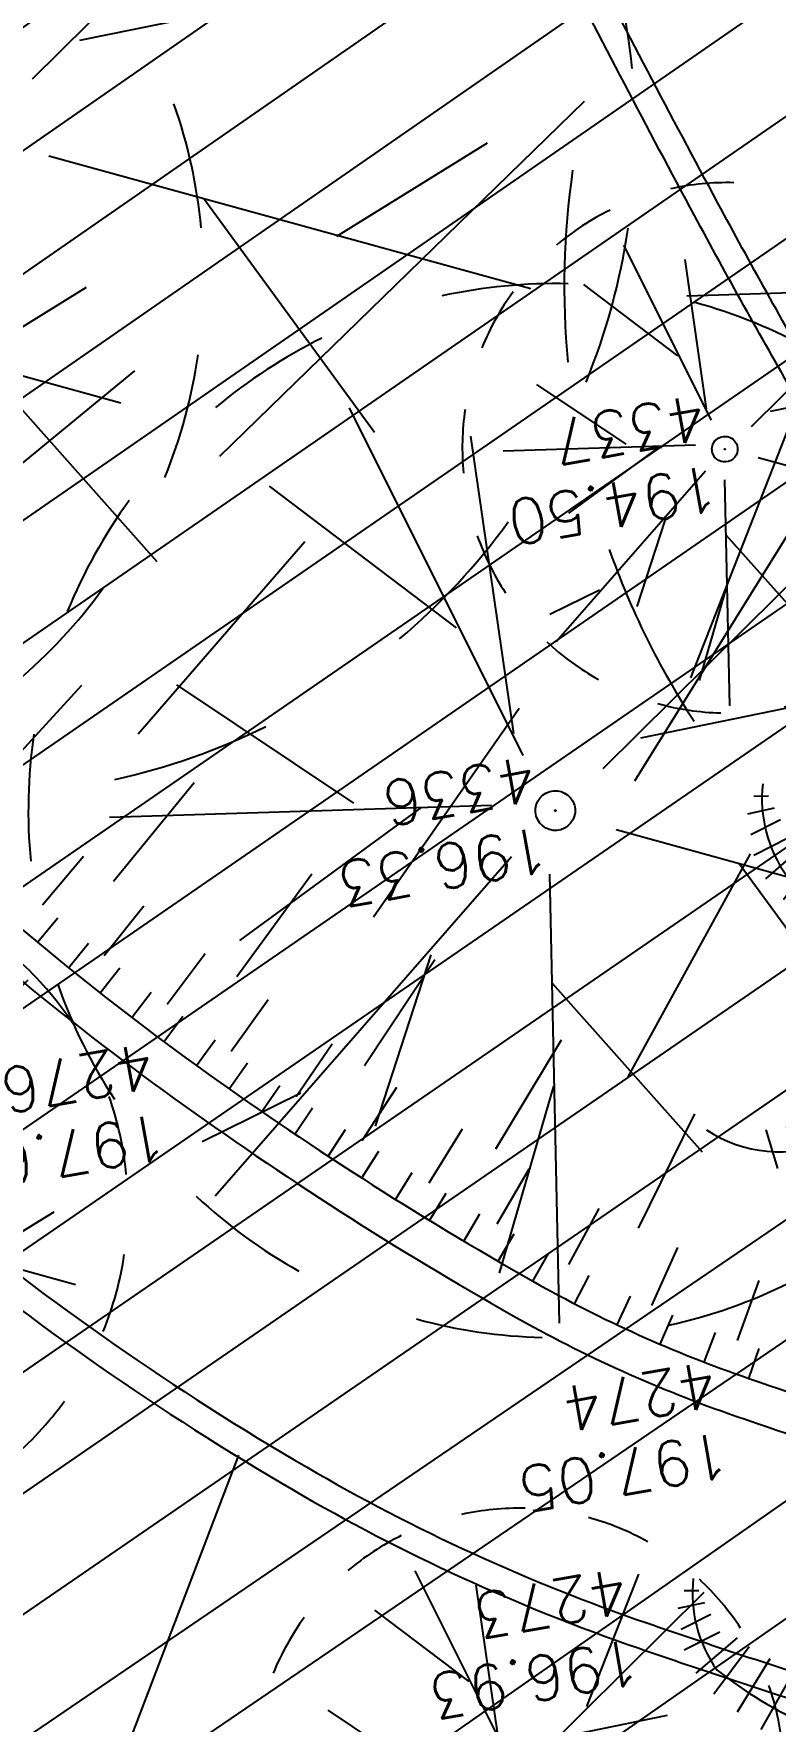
# Model space of a CAD drawing. Extents: x 0 to 613264, y -387505 to 675.
# Drawn here: x 489629 to 495224, y -317232 to -304501 of the extents above; entities that cross this region are included whole.
import ezdxf
from ezdxf.enums import TextEntityAlignment as Align
from ezdxf.lldxf.tags import DXFTag

# ---------------------------------------------------------------- set-up
doc = ezdxf.new("R2010")
doc.units = 0
for name, color, linetype, plot in [('Fond topo - N', 252, 'Continuous', False), ('Fond topo - NCACHE', 252, 'Continuous', False), ('Fond topo - ZCACHE', 252, 'Continuous', False)]:
    doc.layers.add(name, color=color, linetype=linetype, plot=plot)
doc.layers.add('Fond topo - P', color=252, linetype='Continuous', lineweight=50)
doc.layers.add('Fond topo - VOI', color=252, linetype='Continuous', lineweight=25)
for name, color, linetype in [('Fond topo - TAL', 252, 'Continuous'), ('Fond topo - TAL_HAC', 252, 'Continuous'), ('Fond topo - VEG', 252, 'Continuous'), ('Fond topo - Z_500', 252, 'Continuous'), ('prlm-VRD', 2, 'Continuous'), ('SA - EBC', 252, 'Continuous')]:
    doc.layers.add(name, color=color, linetype=linetype)
doc.styles.add('SIMPLEX', font='simplex_.ttf', dxfattribs={"height": 1.25})
tags = doc.linetypes.add('L16', pattern=[0.37500001490116125, 0.300000011920929, -0.07500000298023224]).pattern_tags.tags
tags[6:7] = [DXFTag(74, 4), DXFTag(75, 0), DXFTag(340, '0'), DXFTag(46, 0.0), DXFTag(50, 0.0), DXFTag(44, 0.0), DXFTag(45, 0.0)]
tags[4:5] = [DXFTag(74, 4), DXFTag(75, 0), DXFTag(340, '0'), DXFTag(46, 0.0), DXFTag(50, 0.0), DXFTag(44, 0.0), DXFTag(45, 0.0)]
tags = doc.linetypes.add('L8', pattern=[0.22500000894069674, 0.1500000059604645, -0.07500000298023224]).pattern_tags.tags
tags[6:7] = [DXFTag(74, 4), DXFTag(75, 0), DXFTag(340, '0'), DXFTag(46, 0.0), DXFTag(50, 0.0), DXFTag(44, 0.0), DXFTag(45, 0.0)]
tags[4:5] = [DXFTag(74, 4), DXFTag(75, 0), DXFTag(340, '0'), DXFTag(46, 0.0), DXFTag(50, 0.0), DXFTag(44, 0.0), DXFTag(45, 0.0)]

# ---------------------------------------------------------------- blocks, each defined once
blk = doc.blocks.new('PTOPO')
at = {"layer": 'Fond topo - NCACHE', "style": 'SIMPLEX'}
blk.add_attdef('MAT', text='', height=0.34, dxfattribs=at).set_placement((0.09999999986030161, -0.09999999962747097), align=Align.TOP_LEFT)
at = {"layer": 'Fond topo - ZCACHE', "style": 'SIMPLEX'}
blk.add_attdef('ALT', (0.09999999986030161, 0.09999999962747097), '', height=0.34, dxfattribs=at)
blk = doc.blocks.new('VEG12')
at = {"ltscale": 2}
for p, q in [((0.01815258799999997, 0.057406781), (0.100441039, 0.47293725)), ((0.05749608, 0.253444298), (0.145517598, 0.414706841)), ((0.037902722, 0.15845596), (-0.06593155700000003, 0.344147082)), ((0.04981112299999996, 0.033821695), (0.391570728, 0.285894318)), ((-0.158788295, 0.086017079), (-0.245985314, 0.284587218)), ((0.143890955, 0.107467204), (0.230033352, 0.253971609)), ((0.2917471699999999, 0.208620217), (0.392372872, 0.233301274)), ((-0.05229389700000003, 0.02983962500000001), (-0.383643778, 0.204631851)), ((-0.25001839, 0.135126714), (-0.3755999820000001, 0.091127132)), ((0.122915307, -0.02992704099999999), (0.317230371, 0.05540147100000001)), ((0.057557527, -0.01766878999999999), (0.411943876, -0.08413611500000001)), ((-0.05265807700000003, -0.029192154), (-0.412380265, -0.256628677)), ((-0.09359106700000003, -0.049762263), (-0.2956446150000001, -0.04653133200000001)), ((0.184132294, -0.04763066399999999), (0.323120213, -0.192805613)), ((0.01825986499999999, -0.057372749), (0.107637982, -0.4128258760000001)), ((0.02259491799999996, -0.07955337300000001), (0.001649748999999978, -0.36183712)), ((-0.151821475, -0.09483882200000002), (-0.2999525240000001, -0.315936062)), ((0.05371548199999998, -0.188497704), (0.197263789, -0.356749422))]:
    blk.add_line(p, q, dxfattribs=at)
for start, end in [(90, 103.8461539085843), (62.30769199853572, 76.15384597947835), (117.6923078993823, 131.5384619204946), (34.61538499867542, 48.46153799321151), (145.3846149358338, 159.2307690506909), (6.923076979206323, 20.76923090842763), (173.0769230068974, 186.9230769931026), (339.2307689837768, 353.0769230207937), (200.7692310571047, 214.6153850641662), (311.5384620067885, 325.3846150013246), (228.4615380795054, 242.3076921006177), (283.8461540205217, 297.6923080014643), (256.1538460914157, 270)]:
    blk.add_arc((0, 0), 0.496982058, start, end, dxfattribs=at)
blk = doc.blocks.new('VEG14')
at = {"ltscale": 2, "flags": 128}
for points in [[(0.5, 0, -1), (-0.5, 0, -1)], [(0.016, 0, -1), (-0.016, 0, -1)]]:
    blk.add_lwpolyline(points, format="xyb", close=True, dxfattribs=at)
blk = doc.blocks.new('RESINEUX')
at = {"ltscale": 2}
for p, q in [((-0.074169265, 0.428845282), (-0.014171327, 0.418845625)), ((-0.094168577, 0.388846656), (-0.024170983, 0.388846656)), ((-0.104168234, 0.338848375), (-0.014171327, 0.348848031)), ((-0.11416789, 0.298849749), (-0.014171327, 0.318849062)), ((-0.11416789, 0.258851124), (-0.004171670000000001, 0.288850093)), ((-0.104168234, 0.218852498), (0.015827643, 0.258851124)), ((0.325816989, 0.248851468), (0.345816302, 0.168854217)), ((0.365815615, 0.248851468), (0.365815615, 0.188853529)), ((0.285818364, 0.238851811), (0.325816989, 0.15885456)), ((0.395814584, 0.238851811), (0.395814584, 0.188853529)), ((-0.094168577, 0.178853873), (0.015827643, 0.218852499)), ((0.245819739, 0.218852498), (0.29581802, 0.138855248)), ((0.425813553, 0.228852155), (0.415813896, 0.188853529)), ((0.445812866, 0.208852842), (0.435813209, 0.188853529)), ((0.205821113, 0.198853186), (0.265819051, 0.108856279)), ((-0.094168577, 0.128855591), (0.035826955, 0.18885353)), ((0.165822488, 0.178853873), (0.225820426, 0.07885731)), ((-0.08416892100000001, 0.08885696600000001), (0.035826955, 0.148854904)), ((0.115824206, 0.148854904), (0.205821113, 0.038858684)), ((-0.074169264, 0.058857997), (0.05582626800000001, 0.118855935)), ((0.06582592400000001, 0.118855935), (0.155822831, 0.008859715)), ((-0.444156549, 0.058857997), (-0.394158268, 0.108856279)), ((-0.124167546, -0.091136848), (-0.11416789, 0.098856622)), ((-0.41415758, 0.018859372), (-0.374158955, 0.08885696600000001)), ((-0.374158955, -0.011139597), (-0.33416033, 0.08885696600000001)), ((-0.33416033, -0.03113891), (-0.294161704, 0.08885696600000001)), ((-0.294161704, -0.051138223), (-0.264162735, 0.08885696600000001)), ((-0.254163079, -0.06113787900000001), (-0.234163766, 0.08885696600000001)), ((-0.204164797, -0.071137536), (-0.204164797, 0.08885696600000001)), ((-0.164166172, -0.08113719200000001), (-0.164166172, 0.08885696600000001)), ((0.045826612, -0.14113513), (0.125823863, -0.001139941)), ((0.09582489300000001, -0.151134786), (0.175822144, -0.03113891)), ((-0.104168234, -0.06113787900000001), (0.025827299, -0.14113513)), ((0.135823519, -0.161134443), (0.225820426, -0.051138223)), ((0.185821801, -0.171134099), (0.265819051, -0.08113719200000001)), ((-0.11416789, -0.101136505), (-0.004171670000000001, -0.171134099)), ((0.235820082, -0.191133412), (0.315817333, -0.111136161)), ((-0.124167546, -0.151134786), (-0.014171327, -0.211132724)), ((0.275818708, -0.201133068), (0.345816302, -0.151134786)), ((-0.134167203, -0.191133412), (-0.014171327, -0.261131006)), ((0.305817677, -0.231132037), (0.375815271, -0.191133412)), ((-0.134167203, -0.231132037), (-0.034170639, -0.301129632)), ((0.335816646, -0.271130662), (0.395814584, -0.25113135)), ((-0.144166859, -0.271130662), (-0.054169952, -0.341128257)), ((0.385814927, -0.291129975), (0.345816302, -0.291129975)), ((-0.154166515, -0.311129288), (-0.074169264, -0.3911265390000001)), ((0.345816302, -0.311129288), (0.385814927, -0.321128944)), ((0.365815615, -0.341128257), (0.345816302, -0.331128601)), ((-0.174165828, -0.341128257), (-0.124167546, -0.411125851)), ((-0.204164797, -0.36112757), (-0.174165828, -0.431125164)), ((-0.234163766, -0.381126882), (-0.22416411, -0.431125164)), ((-0.264162735, -0.3911265390000001), (-0.264162735, -0.431125164))]:
    blk.add_line(p, q, dxfattribs=at)
for centre, major_axis, ratio, start_param, end_param in [((0.125824658, 0.32584846), (-0.141416496, 0.141416496), 0.9999999999990478, 6.0187679254481, 7.001196311805126), ((0.626553274, 0.375004286), (0.495806787, 0.495806787), 0.9999999999992479, 2.407115294926716, 2.808261770600389), ((0.6156107310000001, -0.413017298), (-0.494244527, 0.494244527), 0.9999999999994863, 5.940864207087385, 6.402329262634387), ((0.346817063, 0.020858942), (0.141416496, 0.141416496), 0.9999999999984862, 0.2082352305735228, 0.9403659464662355), ((-0.271161699, 0.231851691), (-0.148487321, 0.148487321), 0.999999999999426, 1.039500649605982, 1.948537937165391), ((-0.132308309, 0.771717634), (0.5413446150000001, 0.5413446150000001), 0.999999999999071, 3.63264165587472, 4.003214602841574), ((0, 0), (-0.001131371, 0.001131371), 0.99999999997417, 3.926990817000156, 7.06858347058995), ((0, 0), (-0.001131371, 0.001131371), 0.99999999997417, 0.7853981634103633, 3.926990817000156), ((-0.091248273, -0.737988308), (0.495574425, 0.495574425), 0.9999999999996342, 0.1822567691657557, 0.5883250715815413), ((-0.744748968, -0.046828497), (-0.4953887950000001, 0.4953887950000001), 0.9999999999996526, 3.509030027783859, 3.906773112117224), ((0.162823386, -0.300130027), (-0.141416496, 0.141416496), 0.9999999999997603, 3.670881203304562, 4.697745667496582), ((-0.265161906, -0.212133051), (-0.141416496, 0.141416496), 0.9999999999999891, 2.259520706035595, 3.289317319450373)]:
    blk.add_ellipse(centre, major_axis=major_axis, ratio=ratio, start_param=start_param, end_param=end_param, dxfattribs=at)
blk = doc.blocks.new('RESINEUXA')
at = {"ltscale": 2}
for p, q in [((-0.074169265, 0.428845282), (-0.014171327, 0.418845625)), ((-0.094168577, 0.388846656), (-0.024170983, 0.388846656)), ((-0.104168234, 0.338848375), (-0.014171327, 0.348848031)), ((-0.11416789, 0.298849749), (-0.014171327, 0.318849062)), ((-0.11416789, 0.258851124), (-0.004171670000000001, 0.288850093)), ((-0.104168234, 0.218852498), (0.015827643, 0.258851124)), ((0.285818364, 0.238851811), (0.325816989, 0.15885456)), ((0.325816989, 0.248851468), (0.345816302, 0.168854217)), ((0.365815615, 0.248851468), (0.365815615, 0.188853529)), ((0.395814584, 0.238851811), (0.395814584, 0.188853529)), ((-0.094168577, 0.178853873), (0.015827643, 0.218852499)), ((0.245819739, 0.218852498), (0.29581802, 0.138855248)), ((0.425813553, 0.228852155), (0.415813896, 0.188853529)), ((0.445812866, 0.208852842), (0.435813209, 0.188853529)), ((-0.094168577, 0.128855591), (0.035826955, 0.18885353)), ((0.165822488, 0.178853873), (0.225820426, 0.07885731)), ((0.205821113, 0.198853186), (0.265819051, 0.108856279)), ((-0.08416892100000001, 0.08885696600000001), (0.035826955, 0.148854904)), ((0.115824206, 0.148854904), (0.205821113, 0.038858684)), ((-0.444156549, 0.058857997), (-0.394158268, 0.108856279)), ((-0.074169264, 0.058857997), (0.05582626800000001, 0.118855935)), ((0.06582592400000001, 0.118855935), (0.155822831, 0.008859715)), ((-0.41415758, 0.018859372), (-0.374158955, 0.08885696600000001)), ((-0.374158955, -0.011139597), (-0.33416033, 0.08885696600000001)), ((-0.33416033, -0.03113891), (-0.294161704, 0.08885696600000001)), ((-0.294161704, -0.051138223), (-0.264162735, 0.08885696600000001)), ((-0.254163079, -0.06113787900000001), (-0.234163766, 0.08885696600000001)), ((-0.204164797, -0.071137536), (-0.204164797, 0.08885696600000001)), ((-0.164166172, -0.08113719200000001), (-0.164166172, 0.08885696600000001)), ((-0.124167546, -0.091136848), (-0.11416789, 0.098856622)), ((0.045826612, -0.14113513), (0.125823863, -0.001139941)), ((0.09582489300000001, -0.151134786), (0.175822144, -0.03113891)), ((-0.104168234, -0.06113787900000001), (0.025827299, -0.14113513)), ((0.135823519, -0.161134443), (0.225820426, -0.051138223)), ((-0.11416789, -0.101136505), (-0.004171670000000001, -0.171134099)), ((0.185821801, -0.171134099), (0.265819051, -0.08113719200000001)), ((0.235820082, -0.191133412), (0.315817333, -0.111136161)), ((-0.124167546, -0.151134786), (-0.014171327, -0.211132724)), ((0.275818708, -0.201133068), (0.345816302, -0.151134786)), ((-0.134167203, -0.191133412), (-0.014171327, -0.261131006)), ((0.305817677, -0.231132037), (0.375815271, -0.191133412)), ((-0.134167203, -0.231132037), (-0.034170639, -0.301129632)), ((0.335816646, -0.271130662), (0.395814584, -0.25113135)), ((-0.144166859, -0.271130662), (-0.054169952, -0.341128257)), ((0.385814927, -0.291129975), (0.345816302, -0.291129975)), ((-0.154166515, -0.311129288), (-0.074169264, -0.3911265390000001)), ((0.345816302, -0.311129288), (0.385814927, -0.321128944)), ((0.365815615, -0.341128257), (0.345816302, -0.331128601)), ((-0.174165828, -0.341128257), (-0.124167546, -0.411125851)), ((-0.234163766, -0.381126882), (-0.22416411, -0.431125164)), ((-0.204164797, -0.36112757), (-0.174165828, -0.431125164)), ((-0.264162735, -0.3911265390000001), (-0.264162735, -0.431125164))]:
    blk.add_line(p, q, dxfattribs=at)
for centre, major_axis, ratio, start_param, end_param in [((0.125824658, 0.32584846), (-0.141416496, 0.141416496), 0.9999999999990478, 6.0187679254481, 7.001196311805126), ((0.626553274, 0.375004286), (0.495806787, 0.495806787), 0.9999999999992479, 2.407115294926716, 2.808261770600389), ((0.6156107310000001, -0.413017298), (-0.494244527, 0.494244527), 0.9999999999994863, 5.940864207087385, 6.402329262634387), ((0.346817063, 0.020858942), (0.141416496, 0.141416496), 0.9999999999984862, 0.2082352305735228, 0.9403659464662355), ((-0.271161699, 0.231851691), (-0.148487321, 0.148487321), 0.999999999999426, 1.039500649605982, 1.948537937165391), ((-0.132308309, 0.771717634), (0.5413446150000001, 0.5413446150000001), 0.999999999999071, 3.63264165587472, 4.003214602841574), ((0, 0), (-0.001131371, 0.001131371), 0.99999999997417, 3.926990817000156, 7.06858347058995), ((0, 0), (-0.001131371, 0.001131371), 0.99999999997417, 0.7853981634103633, 3.926990817000156), ((-0.091248273, -0.737988308), (0.495574425, 0.495574425), 0.9999999999996342, 0.1822567691657557, 0.5883250715815413), ((-0.744748968, -0.046828497), (-0.4953887950000001, 0.4953887950000001), 0.9999999999996526, 3.509030027783859, 3.906773112117224), ((0.162823386, -0.300130027), (-0.141416496, 0.141416496), 0.9999999999997603, 3.670881203304562, 4.697745667496582), ((-0.265161906, -0.212133051), (-0.141416496, 0.141416496), 0.9999999999999891, 2.259520706035595, 3.289317319450373)]:
    blk.add_ellipse(centre, major_axis=major_axis, ratio=ratio, start_param=start_param, end_param=end_param, dxfattribs=at)
blk = doc.blocks.new('A$C1F970F0F')
at = {"layer": 'SA - EBC'}
h = blk.add_hatch(dxfattribs=at)
h.set_pattern_fill('_USER', color=256, scale=74.99999999999999, angle=-325.7236014113932, style=0, pattern_type=0)
h.set_pattern_definition([(34.27639858860678, (-277130161.1279894, -473864756.7787022), (-42.238928459823, 61.97477650275113), [])])
edge = h.paths.add_edge_path()
edge.add_line((5801.470568619522, -3162.013069131843), (4083.559282644929, -3271.123614088357))
edge.add_line((4083.559282644929, -3271.123614088356), (4014.481307725509, -3717.332461968055))
edge.add_line((4014.48130772551, -3717.332461968055), (3135.517961824245, -3810.19300101904))
edge.add_line((3135.517961824245, -3810.19300101904), (2274.245008604417, -3693.648081323564))
edge.add_line((2274.245008604417, -3693.648081323564), (1554.636776175834, -3420.099318784944))
edge.add_arc((2508.775769578408, -2315.674454232369), 1459.498372788833, 157.1868533427094, 229.1754823893534, ccw=False)
edge.add_arc((1966.013830892235, -2087.371785851423), 870.6752834691503, 94.3015183869224, 157.1868533106914, ccw=False)
edge.add_line((1900.708697991695, -1219.149067345796), (2859.239020416566, -1223.495634912559))
edge.add_arc((3100.860739749298, 1265.329539486049), 2500.526305395239, 264.4549516394795, 302.9422754293212)
edge.add_arc((4209.331858878893, -445.3369775435177), 462.1229708170858, 302.9422754305585, 376.8336969250394)
edge.add_arc((2214.122706379954, -1049.006753214115), 2546.655714682971, 16.8336969158998, 38.14703645440247)
edge.add_arc((3041.32627014761, -399.2990096244524), 1494.806919462396, 38.14703657403813, 72.97328584086019)
edge.add_line((3479.031970107599, 1029.988031775616), (2182.437305702805, 1414.38613606858))
edge.add_line((2182.437305702805, 1414.38613606858), (1056.590900019184, 1822.819186472099))
edge.add_arc((1766.412018482452, 3779.442320525911), 2081.398594438606, 212.7495497786225, 250.0603089288685, ccw=False)
edge.add_line((15.86575126143373, 2653.472571668582), (-104.0907319930869, 3091.26353710603))
edge.add_line((-104.0907319930869, 3091.26353710603), (-169.6986146466322, 3639.54836895815))
edge.add_line((-169.6986146466322, 3639.548368958149), (-35.58090533515337, 6158.014854826562))
edge.add_arc((-194.3533792400212, 7143.826589584332), 998.5156357593988, 279.1493507374978, 373.962283499627)
edge.add_arc((2392.201579171132, 7786.918955579627), 1666.786287877102, 172.6269749467245, 193.9622835974407, ccw=False)
edge.add_arc((-45.50651600643437, 8102.354993671941), 791.2455775503726, -7.373025019439765, 16.43829965925021)
edge.add_line((713.3969204091394, 8326.263765657093), (486.7428317772967, 9142.81155059313))
edge.add_line((486.7428317772967, 9142.811550593131), (1338.845530021721, 9564.23852196786))
edge.add_line((1338.845530021721, 9564.23852196786), (1632.623584095551, 8945.24637913095))
edge.add_line((1632.623584095551, 8945.246379130947), (1394.029444699765, 8829.874494032001))
edge.add_line((1394.029444699765, 8829.874494032001), (1731.997733793977, 8131.230781666551))
edge.add_arc((1233.216649704336, 7889.945865525577), 554.0766919865823, -19.640967550384175, 25.815335324856676, ccw=False)
edge.add_line((1755.055695752756, 7703.706797235046), (1558.214479468655, 6807.520788570679))
edge.add_line((1558.214479468655, 6807.52078857068), (1570.021725572625, 6609.158708993335))
edge.add_line((1570.021725572625, 6609.158708993335), (1852.913141606868, 5734.125706863067))
edge.add_line((1852.913141606869, 5734.125706863067), (2726.748207475315, 4020.986816292172))
edge.add_line((2726.748207475315, 4020.986816292172), (3802.352916265851, 4004.947770972833))
edge.add_arc((8355.58168857983, 5950.706307988518), 4951.552134169374, 203.138762427905, 230.8301436200186)
edge.add_arc((13583.66465597079, 12367.85935474512), 13228.79229856088, 230.8301435441083, 233.1638398044412)
edge.add_line((5652.622255943647, 1780.153648245416), (4998.697813068342, 1820.441475819727))
edge.add_line((4998.697813068342, 1820.441475819727), (4863.841220233488, 767.0816613875431))
edge.add_line((4863.841220233488, 767.0816613875434), (5595.355488733695, 631.185878681516))
edge.add_line((5595.355488733695, 631.1858786815158), (5852.747939948536, -2020.707044821664))
edge.add_line((5852.747939948536, -2020.707044821665), (5881.394298709887, -2966.563612924887))
edge.add_line((5881.394298709887, -2966.563612924887), (5801.470568619523, -3162.013069131842))
at = {"layer": 'Fond topo - TAL', "ltscale": 2, "flags": 128}
blk.add_lwpolyline([(154.5266645080367, 6696.18938446092), (-23.15330993292173, 6375.071069854245), (-73.29631093279454, 6208.62959467591), (-53.8234796356885, 6061.146759386321), (86.4888479495869, 5471.591119861134, 0.01722442098464425), (129.97991843764, 5248.447707122207, 0.04305158201332675), (156.6962692329145, 5165.89328581306, 0.001177569187106519), (288.7262051695561, 4854.818806213309, 0.002427729877448871), (353.7652923847066, 4704.601868587385, 0.001967021161989692), (549.0907941365347, 4264.129026357991, 0.009053492578674051), (593.1904405228829, 4170.316842733927, 0.02150890567281686), (636.5964601363955, 4090.965983886839, 0.003755858169683042), (915.1790338134194, 3637.676007459706, 0.006031040945216099), (1083.48216712083, 3375.471667268685, 0.00802460262229775), (1215.230051965082, 3182.380892527764, 0.04845863212810597), (1353.845161281849, 3021.647899063959, 0.03430654887041581), (1587.218203759953, 2827.571393603016, 0.02760387584933579), (1841.004476506138, 2664.922660125497, 0.04574181501611826), (2003.903305584298, 2591.524969362378, 0.003041655342484329), (2128.066175749572, 2549.574265137623, 0.0008412878209468677), (2579.291929444297, 2401.013402857036, 0.002454288222013147), (2685.599562577863, 2366.787815405855, 0.01966671475607495), (2978.214498647599, 2337.569878244019)], format="xyb", dxfattribs=at)
at = {"layer": 'Fond topo - TAL', "linetype": 'L8', "ltscale": 2, "flags": 128}
for points in [[(3095.782607199828, 2385.585303046955, 0.2025701717713174), (3062.928562418754, 2428.211306367457, -0.007879161599459306), (2857.803467410294, 2566.268508164295, -0.01612499363821745), (2760.575440600426, 2638.720483728613, -0.005612050926987784), (2357.461271401177, 2967.296817088869, -0.02310981944406066), (2262.98048469697, 3053.793995152751, -0.02656853736084773), (2121.606081146174, 3211.721960668646, -0.03868213141289542), (2038.45437682572, 3333.343527862226, -0.007175392863421301), (1963.013500548578, 3468.842593592141, -0.004924543901637316), (1858.109154729277, 3668.478834636397, -0.003633774980151405), (1725.411288200116, 3931.858539373142, -0.005756497948632509), (1644.66149301996, 4099.913051201009, -0.02086462232268653), (1548.002817935727, 4331.961080216465, -0.01528835115206335), (1439.664852180741, 4656.282704507437, -0.00998661920293276), (1370.416238611539, 4904.713335883505, -0.02421681069612429), (1348.592634374304, 5010.498408480193, -0.004068535753421325), (1329.870118341899, 5137.04332846393, -0.00117186381131355), (1269.618313142295, 5576.012034803227, -0.001529534022618814), (1207.758708859682, 6045.509424564135, -0.006277708336209411), (1194.419927550409, 6160.595131915282, -0.0295487888980973), (1190.357233869101, 6253.392064706427, -0.007897956095757505), (1200.907519814881, 6592.264625065231, -0.009534636861174617), (1219.619672052993, 6875.423149991743, -0.02633710465156826), (1230.412077270945, 6953.292803315764)], [(-63.23358046186843, 5077.943471481794, 0.001164838968751395), (64.42947420685016, 4777.89975960889, 0.002306011098395101), (130.0215848221804, 4626.662835981376, 0.0003060880427634036), (356.9048927005607, 4110.931458132799, 0.003733443309130319), (375.9689084704831, 4068.529526615886, 0.02303033537768723), (475.4629721859155, 3875.558734712552, 0.01069699115838556), (715.4764655276399, 3478.30473080792, 0.003771884424086066), (740.1724830218425, 3439.980420707743, 0.001382538214981839), (808.2302511846644, 3336.719140848139, 0.03661887789284379), (1071.48734658447, 2996.607174378017, 0.03752440099679374), (1374.712635785152, 2706.162417103847, 0.04028550190851635), (1660.058710568117, 2507.436119634723, 0.04917095924580399), (1920.444230747757, 2388.162099736444, 0.006033711204905718), (2066.407865123713, 2339.918894315406, 0.002063562969709008), (2494.220251978703, 2206.165126707459, 0.007761415611758534), (2667.640730808191, 2155.664307453178, 0.004421614268413964), (2971.465127237233, 2075.16492764128), (3290.411917373396, 1958.78108909967)]]:
    blk.add_lwpolyline(points, format="xyb", dxfattribs=at)
at = {"layer": 'Fond topo - TAL_HAC', "ltscale": 2}
for p, q in [((1604.864108477871, 3287.296314484027), (1880.092462349321, 3555.074867099445)), ((1392.292864395182, 3229.971686914036), (1540.754906158023, 3351.721521346166)), ((1917.955722980681, 3042.356945096951), (2069.937920417563, 3287.294226162483)), ((1543.196407618303, 3077.805017405359), (1668.973310855255, 3222.871107800568)), ((1435.932760577832, 3043.794487314271), (1500.787203820795, 3114.57514249113)), ((1720.722810303688, 2939.888018355086), (1830.647790221312, 3097.306247106815)), ((1524.73048150647, 2966.804045472495), (1585.605611306288, 3041.034891866392)), ((1471.063341049502, 2948.744540692896), (1502.007147557577, 2985.43896580095)), ((1913.024946293922, 2819.015183134971), (2005.263655722721, 2987.407642995581)), ((1617.605936423656, 2894.794706190279), (1674.370382648454, 2972.214326673962)), ((1517.528219264497, 2910.639687778324), (1547.453815375638, 2948.169125348713)), ((1467.202634876888, 2920.606534338979), (1482.548338777933, 2939.059430615994)), ((1490.690725477001, 2901.344453690701), (1505.781870664335, 2920.006107772089)), ((1565.020868343229, 2873.82375340079), (1593.905731964469, 2912.159958952063)), ((1713.943985547709, 2827.605034209444), (1767.075237941592, 2907.561709944704)), ((1514.440820592401, 2882.406366688195), (1529.274567789796, 2901.273267514372)), ((1538.448451465817, 2863.79583680008), (1553.022009343075, 2882.86443418384)), ((1613.431390117069, 2838.352628163223), (1641.306140865513, 2877.42945333699)), ((1562.709100816601, 2845.516365972712), (1577.019727296943, 2864.783072247385)), ((1587.218203759953, 2827.571393603016), (1601.263206053995, 2847.032583426454)), ((1662.482921853009, 2804.173238613475), (1689.48823140103, 2843.85589547235)), ((1813.166068165498, 2764.784597261507), (1862.716195999323, 2847.008589020045)), ((1611.770250285417, 2810.057632698404), (1625.599574065763, 2829.672672921652)), ((1636.514126957081, 2792.815957111103), (1650.126087166137, 2812.582457533903)), ((1712.277033873078, 2771.085025268211), (1738.399739677059, 2811.354172855031)), ((1661.446818773593, 2775.84846778467), (1674.839756648716, 2795.764019767224)), ((1920.723481651546, 2704.996376557206), (1963.333696531673, 2791.021777450238)), ((1686.565287462567, 2759.157232249447), (1699.737571097567, 2779.219409174801)), ((1762.789456642558, 2739.10411573953), (1788.016826813936, 2779.940126609469)), ((1711.866472367215, 2742.744284549431), (1724.816496700577, 2762.950641636138)), ((1737.347290519155, 2726.611624375406), (1750.073477541986, 2746.959699775589)), ((1813.995570734096, 2708.246096787102), (1838.315309528842, 2749.62906810089)), ((1763.004636931626, 2710.761217862498), (1775.505435834636, 2731.248531686143)), ((1788.835385180434, 2695.19499615313), (1801.109272825995, 2715.819052084864)), ((1868.165307550605, 2677.499796788486), (1891.02870816172, 2719.704831051702)), ((1814.836387863545, 2679.914856447437), (1826.881868550693, 2700.673141506671)), ((1930.699927084848, 2646.525066453192), (1950.418255061648, 2690.287922267382)), ((1841.004476506138, 2664.922660125497), (1852.820082387897, 2685.812644492601)), ((1872.466559653092, 2647.878953621989), (1883.510532661325, 2669.186948809854)), ((1995.330723130073, 2620.202590351086), (2011.798554892827, 2665.289290341109)), ((1904.530724085469, 2631.996889529302), (1914.788297478107, 2653.694405024126)), ((1937.154097927679, 2617.297702814878), (1946.611556582754, 2639.355727808082)), ((1970.293061316682, 2603.801047334251), (1978.93776028105, 2626.190089105869)), ((2003.903305584298, 2591.524969362378), (2011.723686013754, 2614.215091779313)), ((1536.841816460356, 2318.17556116808), (1619.162590962188, 2533.537950715493))]:
    blk.add_line(p, q, dxfattribs=at)
at = {"layer": 'Fond topo - VOI', "linetype": 'L16', "ltscale": 2, "flags": 128}
for points in [[(56.86273404000667, 5466.869533712125, 0.01722442130375293), (100.7490957892572, 5241.697965665058, 0.04305158241120926), (129.0531697791089, 5154.237426918125, 0.001177569187763674), (261.1383144067263, 4843.032870582231, 0.002427729493112618), (326.2931529755457, 4692.548588717941, 0.001967020956825959), (521.7143402869494, 4251.859969264527, 0.009053493585175633), (566.2761374997808, 4157.064661844938, 0.02150890483590385), (610.9202550321957, 4075.450427662592, 0.003755857879048691), (889.7388132796558, 3621.776473779397, 0.006031040761159129), (1058.432869866898, 3358.963102764782, 0.008024603406108846), (1190.723453779874, 3165.076943838002, 0.04845863152505209), (1333.12735334017, 2999.950607903149, 0.03430654925623074), (1569.661950786684, 2803.244906391133, 0.02760387630777388), (1826.234968976132, 2638.810179415927, 0.04574181495738096), (1994.127830099467, 2563.162316615725, 0.003041655411540011), (2118.636492087664, 2521.094780365128, 0.0008412879643141841), (2569.95813666258, 2372.502347187572, 0.002454288050361413), (2676.546111865867, 2338.186503763289, 0.001190149676915431), (2896.85720450872, 2269.025802803667, 0.2729859319538775), (3085.813253685456, 2299.397294490318, 0.5229621065076793), (3073.34446760256, 2445.294900231599, -0.00786055030879591), (2869.230622651343, 2582.682530549924, -0.01612499385767952), (2773.036716856073, 2654.363904177509, -0.005612051181520921), (2370.270541471567, 2982.65658904875, -0.02310981858493283), (2277.152658593871, 3067.906028562828, -0.02656853706870258), (2137.194908309708, 3224.251464528256, -0.03868213082134395), (2055.787146643901, 3343.322260046691, -0.007175393436975411), (1980.62549295001, 3478.319814973278, -0.004924544095459816), (1875.904400606205, 3677.607318775999, -0.003633774744343019), (1743.337332500545, 3940.727413854674, -0.005756498423518589), (1662.78697956522, 4108.366851243539, -0.02086462172059421), (1566.769855111369, 4338.874712779702, -0.01528835093536459), (1458.819309716361, 4662.036551636573, -0.009986619233383176), (1389.785193736479, 4909.697668854853, -0.02421681082814337), (1368.352793964908, 5013.586465003814, -0.004068535890819898), (1349.677914238661, 5139.809412170728, -0.001171863945288602), (1289.438857186837, 5578.685241930464, -0.00152953393264567), (1227.595236878256, 6048.061317698067, -0.006277708744472327), (1214.314274635904, 6162.648167620609, -0.02954878833963652), (1210.354884519365, 6253.085519557625, -0.007897955815137008), (1220.885509931378, 6591.326589082498, -0.009534637172886556), (1239.547369758186, 6873.72407204614, -0.03049426633253396), (1252.434107135826, 6961.345490526273, -0.01959706265007154), (1271.710791750347, 7038.058871881049, -0.007385007286054106), (1333.748061266518, 7238.506499872628, -0.00703834365838784), (1410.346328429002, 7462.873897527673, -0.02475780953821647), (1436.145647660488, 7525.181389840833, -0.03116737178628414), (1471.634894757119, 7589.471303993479, 0.01624541013141497), (1543.319578909271, 7710.6426178109, 0.01140558707328078), (1607.813491966961, 7834.851061375523, 0.007490832612850338), (1698.790012244002, 8027.532514171119, 0.04894958720658051), (1711.858641002832, 8065.895651161012, 0.0172000170103988), (1734.285776140107, 8178.786629708202)], [(-44.81196145344734, 5085.730894297443, 0.00116483880797662), (82.81460905941697, 4785.772930576871, 0.002306011182776433), (148.3333160752084, 4634.705255050573, 0.0003060878564784329), (375.2067634092566, 4118.996290929394, 0.003733440487316977), (394.1483052766108, 4076.866764281074, 0.02303033540982148), (492.7984960144307, 3885.532681705017, 0.01069699115751624), (732.3695056148297, 3489.011046729809, 0.003771883424577017), (756.9020752775328, 3450.940381692422, 0.001382537500526071), (824.8989781644356, 3347.771450110053, 0.03661887814454393), (1086.365343210983, 3009.972997326465, 0.03752440110708656), (1387.425784857927, 2721.601842088382, 0.04028550176440735), (1670.131475056015, 2524.714412713221, 0.04917095898867555), (1926.949293442083, 2407.074639412808, 0.006033710847697392), (2072.454631936801, 2358.982907644459, 0.002063563105577488), (2500.109455805709, 2225.278401552437, 0.007761416038727673), (2672.933819870083, 2174.951173494945, 0.004435667204064966), (2977.383064866449, 2094.295395345591), (3300.858672860099, 1976.258988824885), (3451.730217105191, 1841.896337423402)], [(2987.090255887735, 3525.93497605828), (2778.771690985974, 3693.824894364961), (1920.458931361637, 4483.244150666394), (1739.378929368471, 4662.191092956335), (1547.087246993569, 4825.52897472625, 0.006613177661415453), (1566.221531503088, 4729.05661493679, 0.0253330758707247), (1572.817973495041, 4704.227986633317, 0.0108239182364817), (1678.81001846685, 4396.774028150211, 0.0154671533395052), (1764.198655707288, 4185.787397135205, 0.008576348943051731), (1882.645658717033, 3929.312283425553, 0.01028033573557607), (1989.460137957958, 3719.219452988883, 0.01106412546931602), (2075.120058173796, 3567.168406023353, 0.01276571990151378), (2155.559066897506, 3439.066135894078, 0.02852594718343021), (2262.119649222697, 3296.916511789957, 0.02727313298894189), (2389.426971177748, 3161.580198370903, 0.02090956724912697), (2508.122789435383, 3057.557199478523, -0.007088603211397751), (2866.451620112523, 2760.622745821428, -0.01193470594219347), (3066.402775042653, 2581.675054487797, -0.00729741006515078), (3381.893297893625, 2276.680049208291), (3780.922905691493, 1773.423919905976), (3898.039086804947, 1615.372682788266), (4174.519084710243, 1187.402733783909), (4241.50575886574, 689.604471750609)]]:
    blk.add_lwpolyline(points, format="xyb", dxfattribs=at)
at = {"layer": 'Fond topo - P', "ltscale": 2}
ref = blk.add_blockref('PTOPO', (1985.875934251327, 3292.585229940353), dxfattribs=dict(at, xscale=99.99999999999994, yscale=99.99999999999994, zscale=99.99999999999994, rotation=190.0656205306617))
ref.add_attrib('MAT', '4337', dxfattribs={"layer": 'Fond topo - N', "color": 0, "ltscale": 2, "height": 33.99999999999999, "rotation": 190.0656204987762, "style": 'SIMPLEX'}).set_placement((1974.282092419428, 3300.683552690712), align=Align.TOP_LEFT)
ref.add_attrib('ALT', '194.50', (1977.777611505301, 3280.99138813133), dxfattribs={"layer": 'Fond topo - Z_500', "color": 0, "ltscale": 2, "height": 33.99999999999999, "rotation": 190.0656204987762, "style": 'SIMPLEX'})
ref = blk.add_blockref('PTOPO', (1857.927994675831, 3019.923781013967), dxfattribs=dict(at, xscale=99.99999999999994, yscale=99.99999999999994, zscale=99.99999999999994, rotation=190.0656205306617))
ref.add_attrib('MAT', '4336', dxfattribs={"layer": 'Fond topo - N', "color": 0, "ltscale": 2, "height": 33.99999999999999, "rotation": 190.0656204987762, "style": 'SIMPLEX'}).set_placement((1846.334152843931, 3028.022103764326), align=Align.TOP_LEFT)
ref.add_attrib('ALT', '196.33', (1849.829671929804, 3008.329939204943), dxfattribs={"layer": 'Fond topo - Z_500', "color": 0, "ltscale": 2, "height": 33.99999999999999, "rotation": 190.0656204987762, "style": 'SIMPLEX'})
ref = blk.add_blockref('PTOPO', (1569.661950786684, 2803.244906391133), dxfattribs=dict(at, xscale=99.99999999999994, yscale=99.99999999999994, zscale=99.99999999999994, rotation=190.0656205306617))
ref.add_attrib('MAT', '4276', dxfattribs={"layer": 'Fond topo - N', "color": 0, "ltscale": 2, "height": 33.99999999999999, "rotation": 190.0656204987762, "style": 'SIMPLEX'}).set_placement((1558.06810897766, 2811.34322913716), align=Align.TOP_LEFT)
ref.add_attrib('ALT', '197.66', (1561.563628063533, 2791.651064577778), dxfattribs={"layer": 'Fond topo - Z_500', "color": 0, "ltscale": 2, "height": 33.99999999999999, "rotation": 190.0656204987762, "style": 'SIMPLEX'})
ref = blk.add_blockref('PTOPO', (1994.127830099467, 2563.162316615725), dxfattribs=dict(at, xscale=99.99999999999994, yscale=99.99999999999994, zscale=99.99999999999994, rotation=190.0656205306617))
ref.add_attrib('MAT', '4274', dxfattribs={"layer": 'Fond topo - N', "color": 0, "ltscale": 2, "height": 33.99999999999999, "rotation": 190.0656204987762, "style": 'SIMPLEX'}).set_placement((1982.533988267567, 2571.260639366084), align=Align.TOP_LEFT)
ref.add_attrib('ALT', '197.05', (1986.02950735344, 2551.568474806702), dxfattribs={"layer": 'Fond topo - Z_500', "color": 0, "ltscale": 2, "height": 33.99999999999999, "rotation": 190.0656204987762, "style": 'SIMPLEX'})
ref = blk.add_blockref('PTOPO', (1926.949293442083, 2407.074639412808), dxfattribs=dict(at, xscale=99.99999999999994, yscale=99.99999999999994, zscale=99.99999999999994, rotation=190.0656205306617))
ref.add_attrib('MAT', '4273', dxfattribs={"layer": 'Fond topo - N', "color": 0, "ltscale": 2, "height": 33.99999999999999, "rotation": 190.0656204987762, "style": 'SIMPLEX'}).set_placement((1915.355451610183, 2415.172962163167), align=Align.TOP_LEFT)
ref.add_attrib('ALT', '196.93', (1918.850970696056, 2395.480797603785), dxfattribs={"layer": 'Fond topo - Z_500', "color": 0, "ltscale": 2, "height": 33.99999999999999, "rotation": 190.0656204987762, "style": 'SIMPLEX'})
at = {"layer": 'Fond topo - VEG', "ltscale": 2, "zscale": 99.99999999999997}
for name, p, xscale, yscale, rotation in [('VEG12', (2042.582981180839, 3958.327680674978), 603.8399999999999, 603.8399999999999, 192.432705982593), ('VEG12', (2239.842288888564, 3818.89739481545), 603.8399999999999, 603.8399999999999, 192.432705982593), ('VEG12', (1418.017185540697, 3531.90621009405), 1006.399999999999, 1006.399999999999, 192.432705982593), ('VEG12', (2464.914581800916, 3415.955529607833), 1207.68, 1207.68, 192.432705982593), ('VEG12', (1195.118614778039, 3421.313703695027), 799.9999999999998, 799.9999999999998, 192.432705982593), ('VEG12', (1987.854823086184, 3293.630422400973), 402.5599999999998, 402.5599999999998, 192.432705982593), ('VEG12', (1857.927994675831, 3019.923781013967), 799.9999999999998, 799.9999999999998, 192.432705982593), ('RESINEUX', (2582.628404159863, 2793.257035104913), 997.2781133949251, 997.2781133949251, 116.6488402594871), ('VEG14', (1985.875934251327, 3292.585229940353), 19.38, 19.38, 207.8417380991697), ('RESINEUX', (2200.468588200806, 2878.956059703694), 498.6390566974625, 498.6390566974625, 116.6488402594871), ('VEG14', (1857.927994675831, 3019.923781013967), 30, 30, 207.8417380991697), ('VEG12', (1285.319118077517, 2721.363962790343), 503.1999999999997, 503.1999999999997, 192.432705982593), ('RESINEUXA', (2148.016906707855, 2279.487325313241), 498.6390566974625, 498.6390566974625, 116.6488402594871), ('VEG12', (1830.360615671947, 2293.519682703728), 402.5599999999998, 402.5599999999998, 192.432705982593), ('RESINEUX', (2327.453828978801, 2210.625371686402), 498.6390566974625, 498.6390566974625, 116.6488402594871), ('RESINEUX', (2074.159512562031, 2137.217817286334), 498.6390566974625, 498.6390566974625, 116.6488402594871)]:
    blk.add_blockref(name, p, dxfattribs=dict(at, xscale=xscale, yscale=yscale, rotation=rotation))

msp = doc.modelspace()

# ---------------------------------------------------------------- block references
at = {"layer": 'prlm-VRD', "xscale": 9.999999999999998, "yscale": 9.999999999999998, "zscale": 9.999999999999998}
msp.add_blockref('A$C1F970F0F', (474984.9359816406, -340561.1028248291, -9.999999999999997e-07), dxfattribs=at)

doc.saveas('drawing.dxf')
